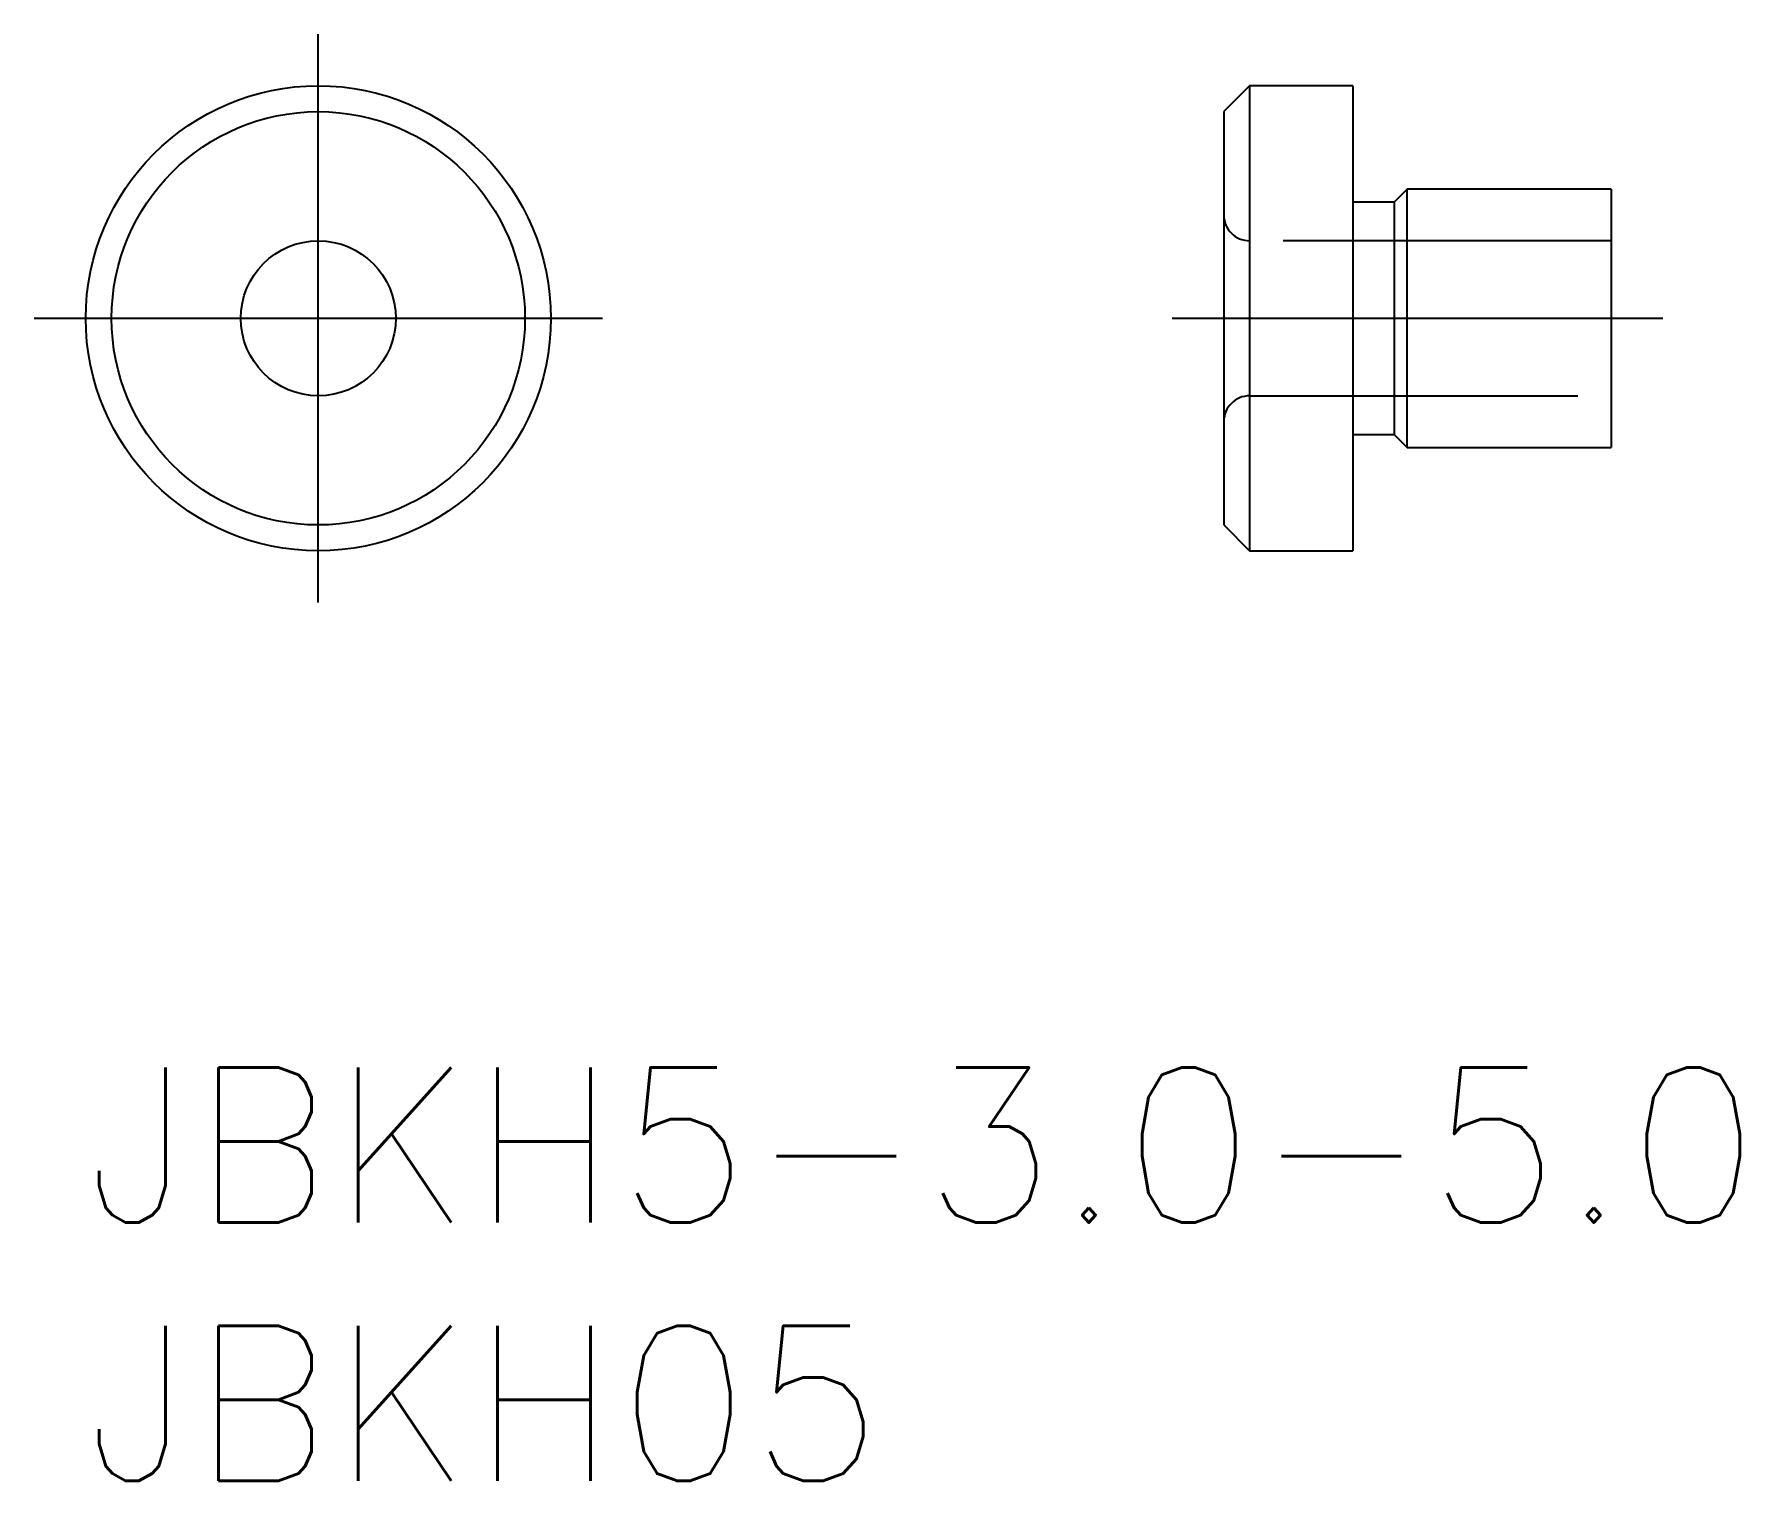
# Model space of a CAD drawing. Extents: x -1 to 32, y -8 to 20.
import ezdxf

# ---------------------------------------------------------------- set-up
doc = ezdxf.new("R2010")
doc.units = 0
doc.header["$LTSCALE"] = 0.5
doc.linetypes.add('CENTER', pattern=[50.8, 31.75, -6.35, 6.35, -6.35])
doc.linetypes.add('DASHED', pattern=[19.05, 12.7, -6.35])
for name, color, linetype in [('MSM_CENTER', 1, 'CENTER'), ('MSM_CONTINUOUS', 7, 'CONTINUOUS'), ('MSM_DASHED', 4, 'DASHED'), ('MSM_PART_NUMBER', 7, 'CONTINUOUS')]:
    doc.layers.add(name, color=color, linetype=linetype)
doc.styles.get("Standard").update_dxf_attribs({"font": 'txt.shx', "height": 1, "bigfont": 'bigfont.shx'})

# ---------------------------------------------------------------- blocks, each defined once
blk = doc.blocks.new('*U15')
at = {"layer": 'MSM_PART_NUMBER'}
blk.add_text('JBKH5-3.0-5.0', height=3, dxfattribs=at).set_placement((0, -3))
blk = doc.blocks.new('*U16')
at = {"layer": 'MSM_PART_NUMBER'}
blk.add_text('JBKH05', height=3, dxfattribs=at).set_placement((0, -8))

msp = doc.modelspace()

# ---------------------------------------------------------------- linework, layer by layer
at = {"layer": 'MSM_CENTER'}
for p, q in [((4.5, 9), (4.5, 20)), ((-1, 14.5), (10, 14.5)), ((21.026, 14.5), (30.526, 14.5))]:
    msp.add_line(p, q, dxfattribs=at)
at = {"layer": 'MSM_CONTINUOUS'}
for p, q in [((22.526, 19), (22.026, 18.5)), ((24.526, 19), (22.526, 19)), ((22.526, 19), (22.526, 10)), ((24.526, 19), (24.526, 10)), ((22.026, 18.5), (22.026, 10.5)), ((25.576, 17), (25.326, 16.75)), ((29.526, 17), (25.576, 17)), ((25.576, 12), (25.576, 17)), ((29.526, 17), (29.526, 12)), ((25.326, 16.75), (24.526, 16.75)), ((25.326, 16.75), (25.326, 12.25)), ((24.526, 12.25), (25.326, 12.25)), ((25.326, 12.25), (25.576, 12)), ((25.576, 12), (29.526, 12)), ((22.026, 10.5), (22.526, 10)), ((22.526, 10), (24.526, 10))]:
    msp.add_line(p, q, dxfattribs=at)
for radius in [4.5, 4, 1.5]:
    msp.add_circle((4.5, 14.5), radius, dxfattribs=at)
at = {"layer": 'MSM_DASHED'}
for p, q in [((29.526, 16), (22.526, 16)), ((22.526, 13), (29.526, 13))]:
    msp.add_line(p, q, dxfattribs=at)
for centre, start, end in [((22.526, 16.5), 180, 270), ((22.526, 12.5), 90, 180)]:
    msp.add_arc(centre, 0.5, start, end, dxfattribs=at)

# ---------------------------------------------------------------- block references
at = {"layer": 'MSM_CONTINUOUS'}
for name in ['*U15', '*U16']:
    msp.add_blockref(name, (0, 0), dxfattribs=at)

doc.saveas('drawing.dxf')
